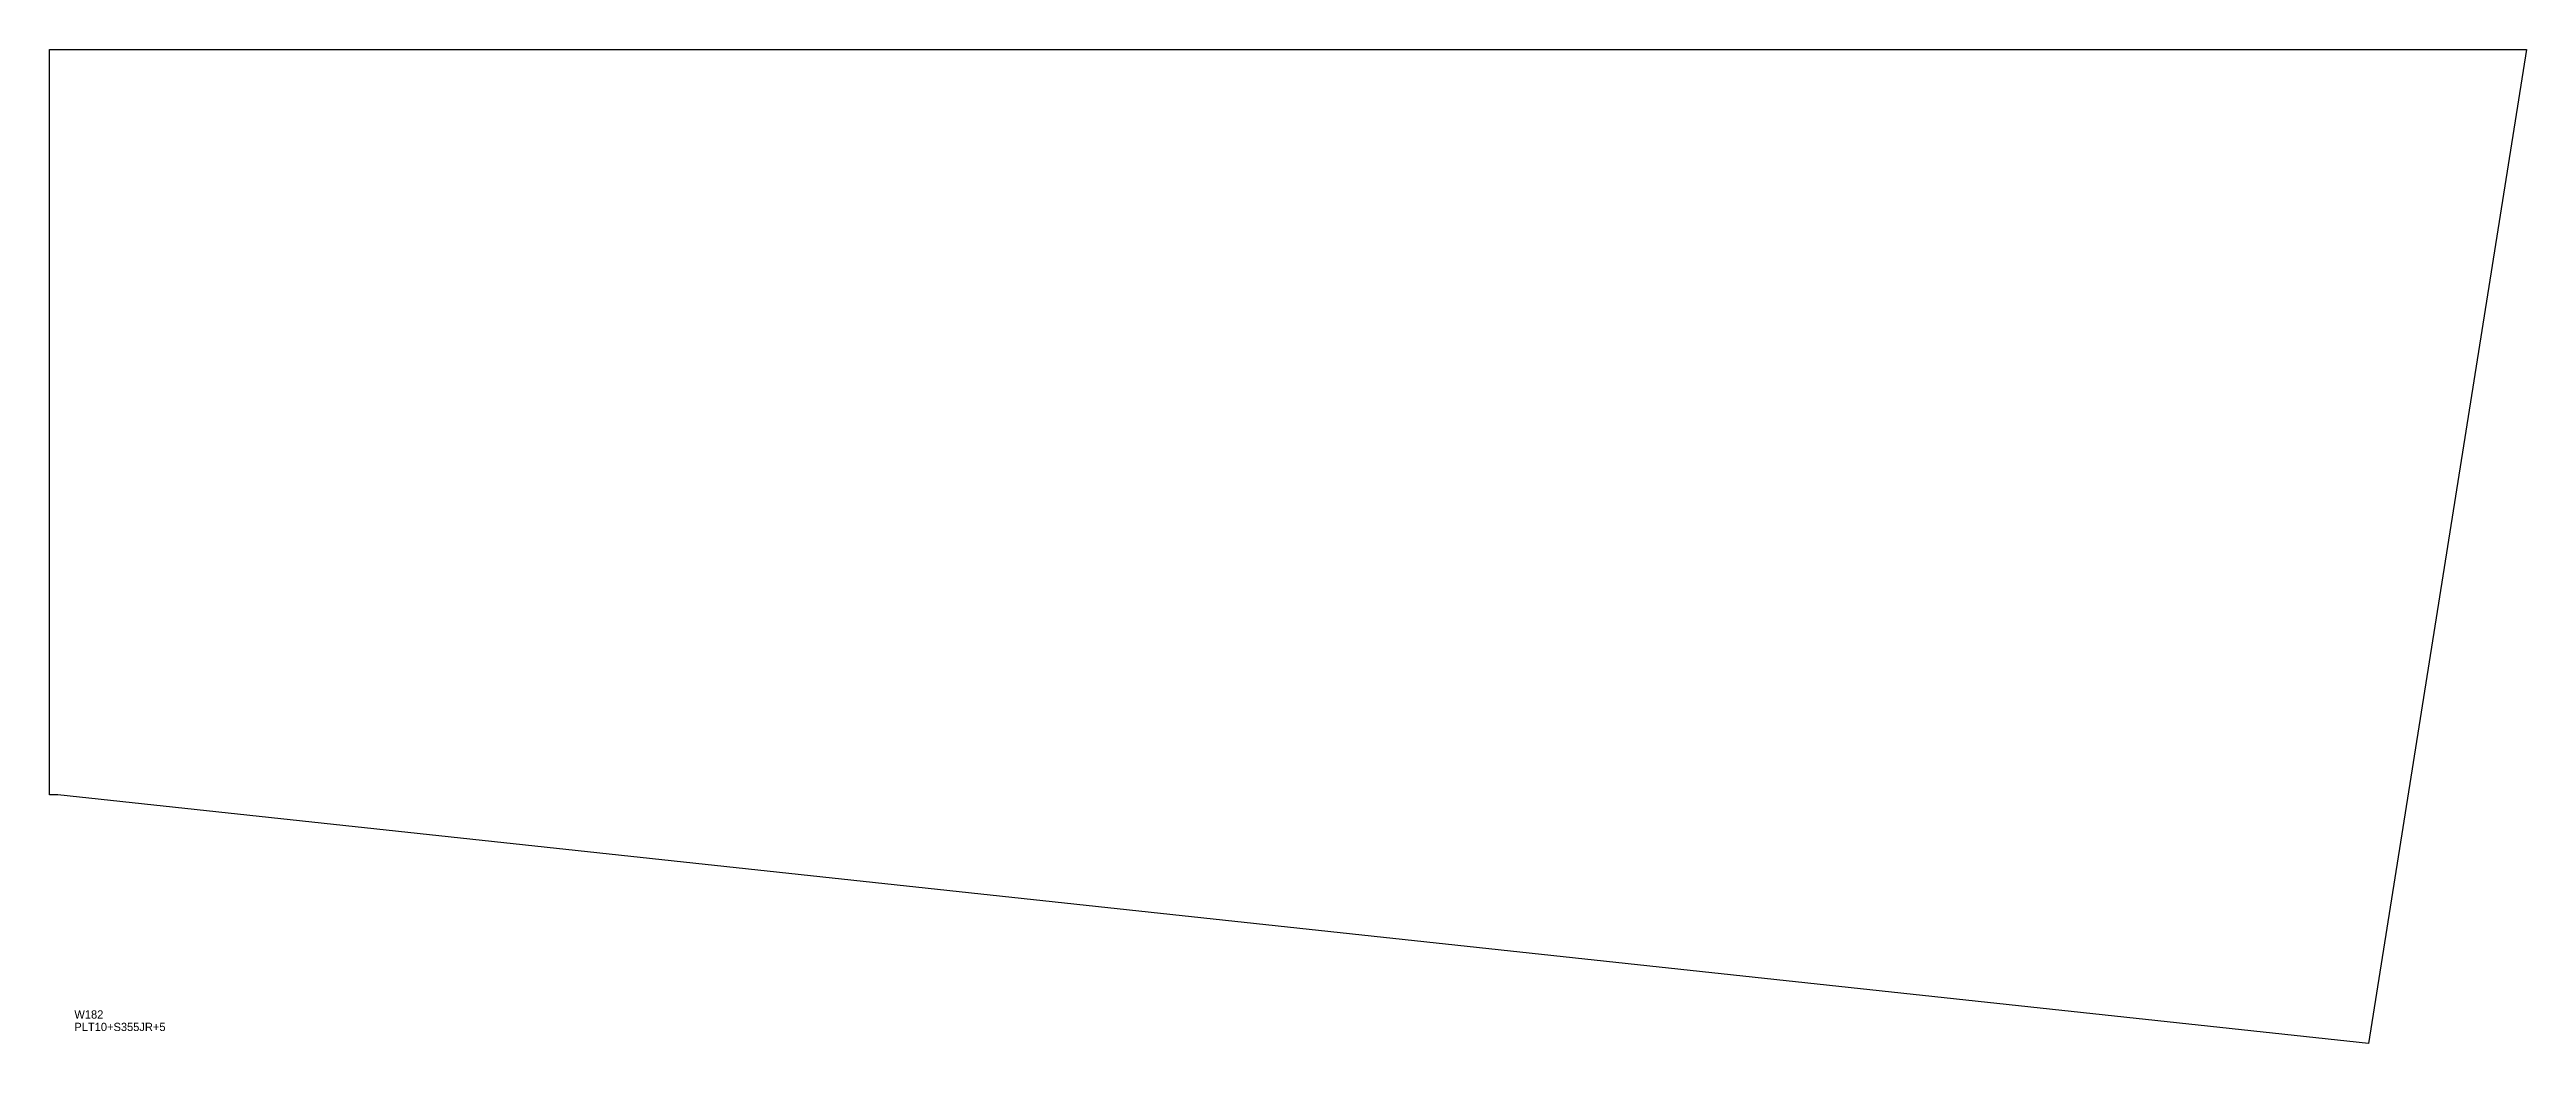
# Model space of a CAD drawing. Extents: x 0 to 2990, y 0 to 1200.
import ezdxf

# ---------------------------------------------------------------- set-up
doc = ezdxf.new("R2010")
doc.units = 0
for name, color, linetype in [('CUT', 7, 'CONTINUOUS'), ('SCRIBE', 3, 'CONTINUOUS'), ('TEXT', 7, 'CONTINUOUS')]:
    doc.layers.add(name, color=color, linetype=linetype)

msp = doc.modelspace()

# ---------------------------------------------------------------- linework, layer by layer
at = {"layer": 'CUT', "color": 7, "linetype": 'CONTINUOUS'}
msp.add_lwpolyline([(0, 300), (0, 1200), (2990, 1200), (2799.15, 0), (10, 300)], close=True, dxfattribs=at)

# ---------------------------------------------------------------- texts
at = {"layer": 'SCRIBE', "color": 3}
msp.add_text('W182', height=10, dxfattribs=at).set_placement((30, 30))
at = {"layer": 'TEXT', "color": 7}
msp.add_text('PLT10+S355JR+5', height=10, dxfattribs=at).set_placement((30, 15))

doc.saveas('drawing.dxf')
